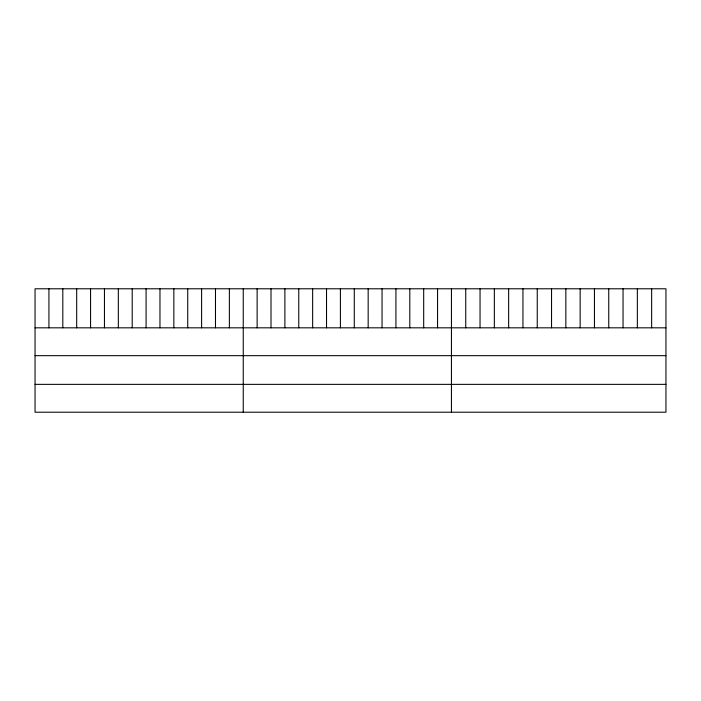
<?xml version="1.0" encoding="UTF-8"?>
<svg xmlns="http://www.w3.org/2000/svg" width="701" height="701" viewBox="0 0 701 701"><rect width="100%" height="100%" fill="white"/><g stroke="black" fill="none" stroke-linecap="round" stroke-linejoin="round"><path stroke-width="1.05" d="M665.95 327.823L665.95 412.214L35.05 412.214L35.05 288.786L665.95 288.786L665.95 327.823L35.05 327.823M35.05 355.67L665.95 355.67M35.05 384.358L665.95 384.358M651.65 288.786L651.65 327.823M637.349 288.786L637.349 327.823M623.049 288.786L623.049 327.823M608.748 288.786L608.748 327.823M594.448 288.786L594.448 327.823M580.148 288.786L580.148 327.823M565.847 288.786L565.847 327.823M551.547 288.786L551.547 327.823M537.246 288.786L537.246 327.823M522.946 288.786L522.946 327.823M508.646 288.786L508.646 327.823M494.345 288.786L494.345 327.823M480.045 288.786L480.045 327.823M465.744 288.786L465.744 327.823M451.444 288.786L451.444 412.214M437.564 288.786L437.564 327.823M423.684 288.786L423.684 327.823M409.805 288.786L409.805 327.823M395.925 288.786L395.925 327.823M382.045 288.786L382.045 327.823M368.165 288.786L368.165 327.823M354.285 288.786L354.285 327.823M340.406 288.786L340.406 327.823M326.526 288.786L326.526 327.823M312.646 288.786L312.646 327.823M298.766 288.786L298.766 327.823M284.886 288.786L284.886 327.823M271.007 288.786L271.007 327.823M257.127 288.786L257.127 327.823M243.247 288.786L243.247 412.214M229.367 288.786L229.367 327.823M215.487 288.786L215.487 327.823M201.608 288.786L201.608 327.823M187.728 288.786L187.728 327.823M173.848 288.786L173.848 327.823M159.968 288.786L159.968 327.823M146.088 288.786L146.088 327.823M132.209 288.786L132.209 327.823M118.329 288.786L118.329 327.823M104.449 288.786L104.449 327.823M90.569 288.786L90.569 327.823M76.689 288.786L76.689 327.823M62.81 288.786L62.81 327.823M48.93 288.786L48.93 327.823"/></g></svg>
